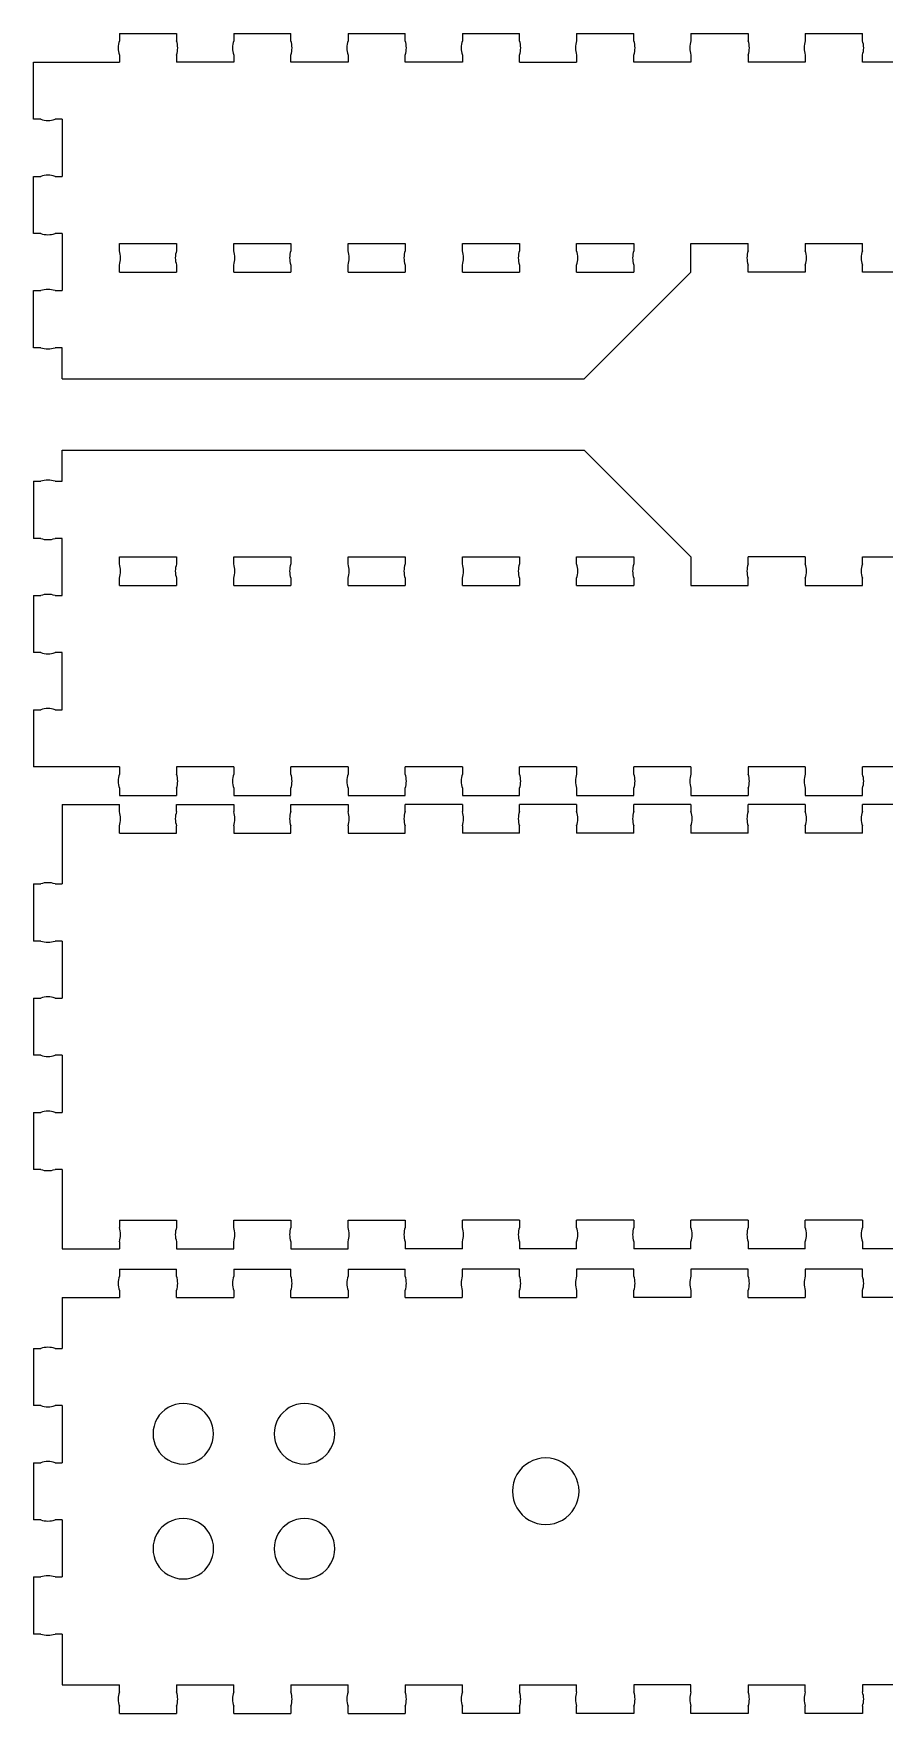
# Model space of a CAD drawing. Extents: x 0.21 to 5.87, y 1.68 to 7.32.
# Drawn here: x 0.21 to 3.02, y 1.72 to 7.27 of the extents above; entities that cross this region are included whole.
import ezdxf

# ---------------------------------------------------------------- set-up
doc = ezdxf.new("R2010")
doc.units = 0
doc.layers.add('Your_Design', color=7, linetype='CONTINUOUS')

msp = doc.modelspace()

# ---------------------------------------------------------------- linework, layer by layer
at = {"layer": 'Your_Design', "color": 5}
for points in [[(0.493178, 7.271357), (0.681978, 7.271357)], [(0.493178, 7.271357), (0.493179, 7.247757)], [(0.681978, 7.271357), (0.681978, 7.247757)], [(0.870778, 7.271357), (1.059578, 7.271357)], [(0.870778, 7.271357), (0.870779, 7.247757)], [(1.059579, 7.247763), (1.059578, 7.271363)], [(1.248378, 7.271357), (1.437178, 7.271357)], [(1.248378, 7.271357), (1.248379, 7.247757)], [(1.437179, 7.247763), (1.437178, 7.271363)], [(1.625978, 7.271357), (1.814778, 7.271357)], [(1.625978, 7.271357), (1.625979, 7.247757)], [(1.814779, 7.247763), (1.814778, 7.271363)], [(2.003578, 7.271357), (2.192378, 7.271357)], [(2.003578, 7.271357), (2.003579, 7.247757)], [(2.192379, 7.247763), (2.192378, 7.271363)], [(2.381178, 7.271357), (2.569978, 7.271357)], [(2.381178, 7.271357), (2.381179, 7.247757)], [(2.569978, 7.271357), (2.569978, 7.247757)], [(2.758778, 7.271357), (2.947578, 7.271357)], [(2.758778, 7.271357), (2.758779, 7.247757)], [(2.947579, 7.247763), (2.947578, 7.271363)], [(0.209978, 7.176957), (0.493178, 7.176957)], [(0.209978, 6.988157), (0.209978, 7.176957)], [(0.493181, 7.200557), (0.493181, 7.176957)], [(0.681978, 7.200557), (0.681978, 7.176957)], [(0.870778, 7.176957), (0.681978, 7.176957)], [(0.870781, 7.200557), (0.870781, 7.176957)], [(1.248378, 7.176957), (1.059578, 7.176957)], [(1.059581, 7.176963), (1.059581, 7.200563)], [(1.248381, 7.200557), (1.248381, 7.176957)], [(1.625978, 7.176957), (1.437178, 7.176957)], [(1.437181, 7.176963), (1.437181, 7.200563)], [(1.625981, 7.200557), (1.625981, 7.176957)], [(1.814778, 7.176957), (2.003578, 7.176957)], [(1.814781, 7.176963), (1.814781, 7.200563)], [(2.003581, 7.200557), (2.003581, 7.176957)], [(2.381178, 7.176957), (2.192378, 7.176957)], [(2.192381, 7.176963), (2.192381, 7.200563)], [(2.381181, 7.200557), (2.381181, 7.176957)], [(2.569978, 7.200557), (2.569978, 7.176957)], [(2.758778, 7.176957), (2.569978, 7.176957)], [(2.758781, 7.200557), (2.758781, 7.176957)], [(3.136378, 7.176957), (2.947578, 7.176957)], [(2.947581, 7.176963), (2.947581, 7.200563)], [(0.233578, 6.988157), (0.209978, 6.988157)], [(0.304378, 6.988157), (0.280778, 6.988157)], [(0.304378, 6.988157), (0.304378, 6.799357)], [(0.209978, 6.610557), (0.209978, 6.799357)], [(0.209978, 6.799357), (0.233578, 6.799357)], [(0.280778, 6.799357), (0.304378, 6.799357)], [(0.233578, 6.610557), (0.209978, 6.610557)], [(0.304378, 6.610557), (0.280778, 6.610557)], [(0.304378, 6.610557), (0.304378, 6.421757)], [(0.493178, 6.576957), (0.681978, 6.576957)], [(0.493179, 6.553357), (0.493178, 6.576957)], [(0.681978, 6.576963), (0.681979, 6.553363)], [(0.870778, 6.576957), (1.059578, 6.576957)], [(0.870779, 6.553357), (0.870778, 6.576957)], [(1.059578, 6.576963), (1.059579, 6.553363)], [(1.248378, 6.576957), (1.437178, 6.576957)], [(1.248379, 6.553357), (1.248378, 6.576957)], [(1.437178, 6.576963), (1.437179, 6.553363)], [(1.625978, 6.576957), (1.814778, 6.576957)], [(1.625979, 6.553357), (1.625978, 6.576957)], [(1.814778, 6.576963), (1.814779, 6.553363)], [(2.003578, 6.576957), (2.192378, 6.576957)], [(2.003579, 6.553357), (2.003578, 6.576957)], [(2.192378, 6.576963), (2.192379, 6.553363)], [(2.381178, 6.482557), (2.381178, 6.576957), (2.569978, 6.576957)], [(2.569978, 6.553357), (2.569978, 6.576957)], [(2.758778, 6.576957), (2.947578, 6.576957)], [(2.758778, 6.576952), (2.758778, 6.553352)], [(2.947578, 6.553357), (2.947578, 6.576957)], [(0.493181, 6.482557), (0.493181, 6.506157)], [(0.681981, 6.506163), (0.681981, 6.482563)], [(0.870781, 6.482557), (0.870781, 6.506157)], [(1.059581, 6.506163), (1.059581, 6.482563)], [(1.248381, 6.482557), (1.248381, 6.506157)], [(1.437181, 6.506163), (1.437181, 6.482563)], [(1.625981, 6.482557), (1.625981, 6.506157)], [(1.814781, 6.506163), (1.814781, 6.482563)], [(2.003581, 6.482557), (2.003581, 6.506157)], [(2.192381, 6.506163), (2.192381, 6.482563)], [(2.569975, 6.482557), (2.569976, 6.506157)], [(2.758776, 6.506152), (2.758775, 6.482552)], [(2.947575, 6.482557), (2.947576, 6.506157)], [(0.493178, 6.482557), (0.681978, 6.482557)], [(0.870778, 6.482557), (1.059578, 6.482557)], [(1.248378, 6.482557), (1.437178, 6.482557)], [(1.625978, 6.482557), (1.814778, 6.482557)], [(2.003578, 6.482557), (2.192378, 6.482557)], [(2.028378, 6.129757), (2.381178, 6.482557)], [(2.758778, 6.482557), (2.569978, 6.482557)], [(3.136378, 6.482557), (2.947578, 6.482557)], [(0.209978, 6.232957), (0.209978, 6.421757)], [(0.209978, 6.421757), (0.233578, 6.421757)], [(0.280778, 6.421757), (0.304378, 6.421757)], [(0.233578, 6.232957), (0.209978, 6.232957)], [(0.304378, 6.232957), (0.280778, 6.232957)], [(0.304378, 6.129757), (0.304378, 6.232957)], [(0.304378, 6.129757), (2.028378, 6.129757)], [(0.304378, 5.791231), (0.304378, 5.894431), (2.028378, 5.894431)], [(2.028378, 5.894431), (2.381178, 5.541631)], [(0.209978, 5.791231), (0.209978, 5.602431)], [(0.209978, 5.791231), (0.233578, 5.791231)], [(0.280778, 5.791231), (0.304378, 5.791231)], [(0.233578, 5.602431), (0.209978, 5.602431)], [(0.304378, 5.602431), (0.280778, 5.602431)], [(0.304378, 5.413631), (0.304378, 5.602431)], [(0.493178, 5.541631), (0.681978, 5.541631)], [(0.493179, 5.518031), (0.493178, 5.541631)], [(0.681978, 5.541637), (0.681979, 5.518037)], [(0.870778, 5.541631), (1.059578, 5.541631)], [(0.870779, 5.518031), (0.870778, 5.541631)], [(1.059578, 5.541637), (1.059579, 5.518037)], [(1.248378, 5.541631), (1.437178, 5.541631)], [(1.248379, 5.518031), (1.248378, 5.541631)], [(1.437178, 5.541637), (1.437179, 5.518037)], [(1.625978, 5.541631), (1.814778, 5.541631)], [(1.625979, 5.518031), (1.625978, 5.541631)], [(1.814778, 5.541637), (1.814779, 5.518037)], [(2.003578, 5.541631), (2.192378, 5.541631)], [(2.003579, 5.518031), (2.003578, 5.541631)], [(2.192378, 5.541637), (2.192379, 5.518037)], [(2.381178, 5.541631), (2.381178, 5.447231), (2.569978, 5.447231)], [(2.758778, 5.541631), (2.569978, 5.541631)], [(2.569978, 5.518031), (2.569978, 5.541631)], [(2.758778, 5.541625), (2.758778, 5.518025)], [(2.947578, 5.541631), (3.136378, 5.541631)], [(2.947578, 5.518031), (2.947578, 5.541631)], [(0.493178, 5.447231), (0.681978, 5.447231)], [(0.493181, 5.447231), (0.493181, 5.470831)], [(0.681981, 5.470837), (0.681981, 5.447237)], [(0.870778, 5.447231), (1.059578, 5.447231)], [(0.870781, 5.447231), (0.870781, 5.470831)], [(1.059581, 5.470837), (1.059581, 5.447237)], [(1.248378, 5.447231), (1.437178, 5.447231)], [(1.248381, 5.447231), (1.248381, 5.470831)], [(1.437181, 5.470837), (1.437181, 5.447237)], [(1.625978, 5.447231), (1.814778, 5.447231)], [(1.625981, 5.447231), (1.625981, 5.470831)], [(1.814781, 5.470837), (1.814781, 5.447237)], [(2.003578, 5.447231), (2.192378, 5.447231)], [(2.003581, 5.447231), (2.003581, 5.470831)], [(2.192381, 5.470837), (2.192381, 5.447237)], [(2.569975, 5.447231), (2.569976, 5.470831)], [(2.758776, 5.470825), (2.758775, 5.447225)], [(2.758778, 5.447231), (2.947578, 5.447231)], [(2.947575, 5.447231), (2.947576, 5.470831)], [(0.209978, 5.413631), (0.209978, 5.224831)], [(0.209978, 5.413631), (0.233578, 5.413631)], [(0.280778, 5.413631), (0.304378, 5.413631)], [(0.233578, 5.224831), (0.209978, 5.224831)], [(0.304378, 5.224831), (0.280778, 5.224831)], [(0.304378, 5.036031), (0.304378, 5.224831)], [(0.209978, 5.036031), (0.209978, 4.847231)], [(0.209978, 5.036031), (0.233578, 5.036031)], [(0.280778, 5.036031), (0.304378, 5.036031)], [(0.493178, 4.847231), (0.209978, 4.847231)], [(0.493178, 4.847231), (0.493179, 4.823631)], [(0.870778, 4.847231), (0.681978, 4.847231)], [(0.681978, 4.847231), (0.681978, 4.823631)], [(0.870778, 4.847231), (0.870779, 4.823631)], [(1.059579, 4.823637), (1.059578, 4.847237)], [(1.248378, 4.847231), (1.059578, 4.847231)], [(1.248378, 4.847231), (1.248379, 4.823631)], [(1.437179, 4.823637), (1.437178, 4.847237)], [(1.625978, 4.847231), (1.437178, 4.847231)], [(1.625978, 4.847231), (1.625979, 4.823631)], [(1.814779, 4.823637), (1.814778, 4.847237)], [(2.003578, 4.847231), (1.814778, 4.847231)], [(2.003578, 4.847231), (2.003579, 4.823631)], [(2.192379, 4.823637), (2.192378, 4.847237)], [(2.381178, 4.847231), (2.192378, 4.847231)], [(2.381178, 4.847231), (2.381179, 4.823631)], [(2.758778, 4.847231), (2.569978, 4.847231)], [(2.569978, 4.847231), (2.569978, 4.823631)], [(2.758778, 4.847231), (2.758779, 4.823631)], [(2.947579, 4.823637), (2.947578, 4.847237)], [(3.136378, 4.847231), (2.947578, 4.847231)], [(0.493181, 4.776431), (0.493181, 4.752831)], [(0.681978, 4.776431), (0.681978, 4.752831)], [(0.870781, 4.776431), (0.870781, 4.752831)], [(1.059581, 4.752837), (1.059581, 4.776437)], [(1.248381, 4.776431), (1.248381, 4.752831)], [(1.437181, 4.752837), (1.437181, 4.776437)], [(1.625981, 4.776431), (1.625981, 4.752831)], [(1.814781, 4.752837), (1.814781, 4.776437)], [(2.003581, 4.776431), (2.003581, 4.752831)], [(2.192381, 4.752837), (2.192381, 4.776437)], [(2.381181, 4.776431), (2.381181, 4.752831)], [(2.569978, 4.776431), (2.569978, 4.752831)], [(2.758781, 4.776431), (2.758781, 4.752831)], [(2.947581, 4.752837), (2.947581, 4.776437)], [(0.304378, 4.72282), (0.304378, 4.460351)], [(0.304378, 4.72282), (0.493178, 4.72282)], [(0.493178, 4.752831), (0.681978, 4.752831)], [(0.493178, 4.69922), (0.493178, 4.72282)], [(0.681978, 4.72282), (0.870778, 4.72282)], [(0.681981, 4.69922), (0.681981, 4.72282)], [(0.870778, 4.752831), (1.059578, 4.752831)], [(0.870781, 4.722815), (0.870781, 4.699215)], [(1.059578, 4.72282), (1.248378, 4.72282)], [(1.059581, 4.69922), (1.059581, 4.72282)], [(1.248378, 4.752831), (1.437178, 4.752831)], [(1.248381, 4.722815), (1.248381, 4.699215)], [(1.625978, 4.72282), (1.437178, 4.72282)], [(1.437181, 4.69922), (1.437181, 4.72282)], [(1.625978, 4.752831), (1.814778, 4.752831)], [(1.625981, 4.722815), (1.625981, 4.699215)], [(2.003578, 4.72282), (1.814778, 4.72282)], [(1.814781, 4.69922), (1.814781, 4.72282)], [(2.003578, 4.752831), (2.192378, 4.752831)], [(2.003581, 4.722815), (2.003581, 4.699215)], [(2.381178, 4.72282), (2.192378, 4.72282)], [(2.192381, 4.69922), (2.192381, 4.72282)], [(2.381178, 4.752831), (2.569978, 4.752831)], [(2.381181, 4.722815), (2.381181, 4.699215)], [(2.758778, 4.72282), (2.569978, 4.72282)], [(2.569981, 4.69922), (2.569981, 4.72282)], [(2.758778, 4.752831), (2.947578, 4.752831)], [(2.758781, 4.722815), (2.758781, 4.699215)], [(3.136378, 4.72282), (2.947578, 4.72282)], [(2.947581, 4.69922), (2.947581, 4.72282)], [(0.493178, 4.62842), (0.493178, 4.65202)], [(0.493178, 4.62842), (0.681978, 4.62842)], [(0.681978, 4.62842), (0.681979, 4.65202)], [(0.870779, 4.652015), (0.870778, 4.628415)], [(0.870778, 4.62842), (1.059578, 4.62842)], [(1.059578, 4.62842), (1.059579, 4.65202)], [(1.248379, 4.652015), (1.248378, 4.628415)], [(1.248378, 4.62842), (1.437178, 4.62842)], [(1.437178, 4.62842), (1.437179, 4.65202)], [(1.625979, 4.652015), (1.625978, 4.628415)], [(1.814778, 4.62842), (1.625978, 4.62842)], [(1.814778, 4.62842), (1.814779, 4.65202)], [(2.003579, 4.652015), (2.003578, 4.628415)], [(2.192378, 4.62842), (2.003578, 4.62842)], [(2.192378, 4.62842), (2.192379, 4.65202)], [(2.381179, 4.652015), (2.381178, 4.628415)], [(2.569978, 4.62842), (2.381178, 4.62842)], [(2.569978, 4.62842), (2.569979, 4.65202)], [(2.758779, 4.652015), (2.758778, 4.628415)], [(2.947578, 4.62842), (2.758778, 4.62842)], [(2.947578, 4.62842), (2.947579, 4.65202)], [(0.209978, 4.460351), (0.209978, 4.271551)], [(0.209978, 4.460351), (0.233578, 4.460351)], [(0.280778, 4.460351), (0.304378, 4.460351)], [(0.233578, 4.271551), (0.209978, 4.271551)], [(0.304378, 4.271551), (0.280778, 4.271551)], [(0.304378, 4.271551), (0.304378, 4.082751)], [(0.209978, 4.082751), (0.209978, 3.893951)], [(0.209978, 4.082751), (0.233578, 4.082751)], [(0.280778, 4.082751), (0.304378, 4.082751)], [(0.233578, 3.893951), (0.209978, 3.893951)], [(0.304378, 3.893951), (0.280778, 3.893951)], [(0.304378, 3.893951), (0.304378, 3.705151)], [(0.209978, 3.705151), (0.209978, 3.516351)], [(0.209978, 3.705151), (0.233578, 3.705151)], [(0.280778, 3.705151), (0.304378, 3.705151)], [(0.233578, 3.516351), (0.209978, 3.516351)], [(0.304378, 3.516351), (0.280778, 3.516351)], [(0.304378, 3.516351), (0.304378, 3.253882)], [(0.493178, 3.348282), (0.681978, 3.348282)], [(0.493178, 3.348282), (0.493178, 3.324682)], [(0.681978, 3.348282), (0.681979, 3.324682)], [(0.870779, 3.324688), (0.870778, 3.348288)], [(0.870778, 3.348282), (1.059578, 3.348282)], [(1.059578, 3.348282), (1.059579, 3.324682)], [(1.248379, 3.324688), (1.248378, 3.348288)], [(1.248378, 3.348282), (1.437178, 3.348282)], [(1.437178, 3.348282), (1.437179, 3.324682)], [(1.625979, 3.324688), (1.625978, 3.348288)], [(1.814778, 3.348282), (1.625978, 3.348282)], [(1.814778, 3.348282), (1.814779, 3.324682)], [(2.003579, 3.324688), (2.003578, 3.348288)], [(2.192378, 3.348282), (2.003578, 3.348282)], [(2.192378, 3.348282), (2.192379, 3.324682)], [(2.381179, 3.324688), (2.381178, 3.348288)], [(2.569978, 3.348282), (2.381178, 3.348282)], [(2.569978, 3.348282), (2.569979, 3.324682)], [(2.758779, 3.324688), (2.758778, 3.348288)], [(2.947578, 3.348282), (2.758778, 3.348282)], [(2.947578, 3.348282), (2.947579, 3.324682)], [(0.493178, 3.277482), (0.493178, 3.253882)], [(0.681981, 3.277482), (0.681981, 3.253882)], [(0.870781, 3.253888), (0.870781, 3.277488)], [(1.059581, 3.277482), (1.059581, 3.253882)], [(1.248381, 3.253888), (1.248381, 3.277488)], [(1.437181, 3.277482), (1.437181, 3.253882)], [(1.625981, 3.253888), (1.625981, 3.277488)], [(1.814781, 3.277482), (1.814781, 3.253882)], [(2.003581, 3.253888), (2.003581, 3.277488)], [(2.192381, 3.277482), (2.192381, 3.253882)], [(2.381181, 3.253888), (2.381181, 3.277488)], [(2.569981, 3.277482), (2.569981, 3.253882)], [(2.758781, 3.253888), (2.758781, 3.277488)], [(2.947581, 3.277482), (2.947581, 3.253882)], [(0.304378, 3.253882), (0.493178, 3.253882)], [(0.681978, 3.253882), (0.870778, 3.253882)], [(1.059578, 3.253882), (1.248378, 3.253882)], [(1.625978, 3.253882), (1.437178, 3.253882)], [(2.003578, 3.253882), (1.814778, 3.253882)], [(2.381178, 3.253882), (2.192378, 3.253882)], [(2.758778, 3.253882), (2.569978, 3.253882)], [(3.136378, 3.253882), (2.947578, 3.253882)], [(0.493155, 3.186925), (0.681955, 3.186931)], [(0.493155, 3.186925), (0.493156, 3.163325)], [(0.681956, 3.163331), (0.681955, 3.186931)], [(0.870755, 3.186937), (1.059555, 3.186943)], [(0.870755, 3.186937), (0.870756, 3.163337)], [(1.059556, 3.163343), (1.059555, 3.186943)], [(1.248355, 3.186949), (1.437155, 3.186954)], [(1.248355, 3.186949), (1.248356, 3.163349)], [(1.437156, 3.163354), (1.437155, 3.186954)], [(1.814755, 3.186966), (1.625955, 3.18696)], [(1.625955, 3.18696), (1.625956, 3.16336)], [(1.814756, 3.163366), (1.814755, 3.186966)], [(2.192355, 3.186978), (2.003555, 3.186972)], [(2.003555, 3.186972), (2.003556, 3.163372)], [(2.192356, 3.163378), (2.192355, 3.186978)], [(2.569955, 3.18699), (2.381155, 3.186984)], [(2.381155, 3.186984), (2.381156, 3.163384)], [(2.569956, 3.16339), (2.569955, 3.18699)], [(2.947555, 3.187002), (2.758755, 3.186996)], [(2.758755, 3.186996), (2.758756, 3.163396)], [(2.947556, 3.163402), (2.947555, 3.187002)], [(0.493157, 3.116125), (0.493158, 3.092525)], [(0.681958, 3.092531), (0.681957, 3.116131)], [(0.870757, 3.116137), (0.870758, 3.092537)], [(1.059558, 3.092543), (1.059557, 3.116143)], [(1.248357, 3.116149), (1.248358, 3.092549)], [(1.437158, 3.092554), (1.437157, 3.116154)], [(1.625957, 3.11616), (1.625958, 3.09256)], [(1.814758, 3.092566), (1.814757, 3.116166)], [(2.003557, 3.116172), (2.003558, 3.092572)], [(2.192358, 3.092578), (2.192357, 3.116178)], [(2.381157, 3.116184), (2.381158, 3.092584)], [(2.569958, 3.09259), (2.569957, 3.11619)], [(2.758757, 3.116196), (2.758758, 3.092596)], [(2.947558, 3.092602), (2.947557, 3.116202)], [(0.304378, 3.092516), (0.304378, 2.924516)], [(0.304378, 3.092516), (0.493178, 3.092516)], [(0.681958, 3.092531), (0.870758, 3.092537)], [(1.059558, 3.092543), (1.248358, 3.092549)], [(1.437158, 3.092554), (1.625958, 3.09256)], [(1.814758, 3.092566), (2.003558, 3.092572)], [(2.381158, 3.092584), (2.192358, 3.092578)], [(2.569958, 3.09259), (2.758758, 3.092596)], [(3.136358, 3.092608), (2.947558, 3.092602)], [(0.209978, 2.924516), (0.209978, 2.735716)], [(0.209978, 2.924516), (0.233578, 2.924516)], [(0.280778, 2.924516), (0.304378, 2.924516)], [(0.233578, 2.735716), (0.209978, 2.735716)], [(0.304378, 2.735716), (0.280778, 2.735716)], [(0.304378, 2.735716), (0.304378, 2.546916)], [(0.209978, 2.546916), (0.209978, 2.358116)], [(0.209978, 2.546916), (0.233578, 2.546916)], [(0.280778, 2.546916), (0.304378, 2.546916)], [(0.233578, 2.358116), (0.209978, 2.358116)], [(0.304378, 2.358116), (0.280778, 2.358116)], [(0.304378, 2.358116), (0.304378, 2.169316)], [(0.209978, 2.169316), (0.209978, 1.980516)], [(0.209978, 2.169316), (0.233578, 2.169316)], [(0.280778, 2.169316), (0.304378, 2.169316)], [(0.233578, 1.980516), (0.209978, 1.980516)], [(0.304378, 1.980516), (0.280778, 1.980516)], [(0.304378, 1.980516), (0.304378, 1.812516)], [(0.304378, 1.812516), (0.493178, 1.812516)], [(0.493178, 1.788916), (0.493178, 1.812516)], [(0.681978, 1.812516), (0.870778, 1.812516)], [(0.681978, 1.812516), (0.681978, 1.788916)], [(0.870778, 1.788916), (0.870778, 1.812516)], [(1.059578, 1.812516), (1.248378, 1.812516)], [(1.059578, 1.812516), (1.059578, 1.788916)], [(1.248378, 1.788916), (1.248378, 1.812516)], [(1.437178, 1.812516), (1.625978, 1.812516)], [(1.437178, 1.812516), (1.437178, 1.788916)], [(1.625978, 1.788916), (1.625978, 1.812516)], [(1.814778, 1.812516), (2.003578, 1.812516)], [(1.814778, 1.812516), (1.814778, 1.788916)], [(2.003578, 1.788916), (2.003578, 1.812516)], [(2.381178, 1.812516), (2.192378, 1.812516)], [(2.192378, 1.812516), (2.192378, 1.788916)], [(2.381178, 1.788916), (2.381178, 1.812516)], [(2.569978, 1.812516), (2.758778, 1.812516)], [(2.569978, 1.812516), (2.569978, 1.788916)], [(2.758778, 1.788916), (2.758778, 1.812516)], [(3.136378, 1.812516), (2.947578, 1.812516)], [(2.947578, 1.812516), (2.947578, 1.788916)], [(0.493178, 1.718116), (0.493178, 1.741716)], [(0.681978, 1.741716), (0.681978, 1.718116)], [(0.870778, 1.718116), (0.870778, 1.741716)], [(1.059578, 1.741716), (1.059578, 1.718116)], [(1.248378, 1.718116), (1.248378, 1.741716)], [(1.437178, 1.741716), (1.437178, 1.718116)], [(1.625978, 1.718116), (1.625978, 1.741716)], [(1.814778, 1.741716), (1.814778, 1.718116)], [(2.003578, 1.718116), (2.003578, 1.741716)], [(2.192378, 1.741716), (2.192378, 1.718116)], [(2.381178, 1.718116), (2.381178, 1.741716)], [(2.569978, 1.741716), (2.569978, 1.718116)], [(2.758778, 1.718116), (2.758778, 1.741716)], [(2.947578, 1.741716), (2.947578, 1.718116)], [(0.493178, 1.718116), (0.681978, 1.718116)], [(0.870778, 1.718116), (1.059578, 1.718116)], [(1.248378, 1.718116), (1.437178, 1.718116)], [(1.814778, 1.718116), (1.625978, 1.718116)], [(2.192378, 1.718116), (2.003578, 1.718116)], [(2.569978, 1.718116), (2.381178, 1.718116)], [(2.947578, 1.718116), (2.758778, 1.718116)]]:
    msp.add_lwpolyline(points, dxfattribs=at)
for points in [[(0.704372, 2.742531), (0.704372, 2.742531)], [(1.104372, 2.742544), (1.104372, 2.742544)], [(1.90141, 2.562544), (1.90141, 2.562544)], [(0.704384, 2.362531), (0.704384, 2.362531)], [(1.104384, 2.362544), (1.104384, 2.362544)]]:
    msp.add_lwpolyline(points, close=True, dxfattribs=at)
for points in [[(0.493179, 7.247757), (0.487846, 7.232476), (0.487847, 7.215839), (0.493181, 7.200557)], [(0.681978, 7.200557), (0.687312, 7.215839), (0.687312, 7.232476), (0.681978, 7.247757)], [(0.870779, 7.247757), (0.865446, 7.232476), (0.865447, 7.215839), (0.870781, 7.200557)], [(1.059581, 7.200563), (1.064913, 7.215845), (1.064913, 7.232482), (1.059579, 7.247763)], [(1.248379, 7.247757), (1.243046, 7.232476), (1.243047, 7.215839), (1.248381, 7.200557)], [(1.437181, 7.200563), (1.442513, 7.215845), (1.442513, 7.232482), (1.437179, 7.247763)], [(1.625979, 7.247757), (1.620646, 7.232476), (1.620647, 7.215839), (1.625981, 7.200557)], [(1.814781, 7.200563), (1.820113, 7.215845), (1.820113, 7.232482), (1.814779, 7.247763)], [(2.003579, 7.247757), (1.998246, 7.232476), (1.998247, 7.215839), (2.003581, 7.200557)], [(2.192381, 7.200563), (2.197713, 7.215845), (2.197713, 7.232482), (2.192379, 7.247763)], [(2.381179, 7.247757), (2.375846, 7.232476), (2.375847, 7.215839), (2.381181, 7.200557)], [(2.569978, 7.200557), (2.575312, 7.215839), (2.575312, 7.232476), (2.569978, 7.247757)], [(2.758779, 7.247757), (2.753446, 7.232476), (2.753447, 7.215839), (2.758781, 7.200557)], [(2.947581, 7.200563), (2.952913, 7.215845), (2.952913, 7.232482), (2.947579, 7.247763)], [(0.233578, 6.988157), (0.24886, 6.982824), (0.265497, 6.982824), (0.280778, 6.988157)], [(0.280778, 6.799357), (0.265497, 6.804691), (0.24886, 6.804691), (0.233578, 6.799357)], [(0.233578, 6.610557), (0.24886, 6.605224), (0.265497, 6.605224), (0.280778, 6.610557)], [(0.493181, 6.506157), (0.498513, 6.521439), (0.498513, 6.538076), (0.493179, 6.553357)], [(0.681979, 6.553363), (0.676646, 6.538082), (0.676647, 6.521445), (0.681981, 6.506163)], [(0.870781, 6.506157), (0.876113, 6.521439), (0.876113, 6.538076), (0.870779, 6.553357)], [(1.059579, 6.553363), (1.054246, 6.538082), (1.054247, 6.521445), (1.059581, 6.506163)], [(1.248381, 6.506157), (1.253713, 6.521439), (1.253713, 6.538076), (1.248379, 6.553357)], [(1.437179, 6.553363), (1.431846, 6.538082), (1.431847, 6.521445), (1.437181, 6.506163)], [(1.625981, 6.506157), (1.631313, 6.521439), (1.631313, 6.538076), (1.625979, 6.553357)], [(1.814779, 6.553363), (1.809446, 6.538082), (1.809447, 6.521445), (1.814781, 6.506163)], [(2.003581, 6.506157), (2.008913, 6.521439), (2.008913, 6.538076), (2.003579, 6.553357)], [(2.192379, 6.553363), (2.187046, 6.538082), (2.187047, 6.521445), (2.192381, 6.506163)], [(2.569978, 6.553357), (2.564644, 6.538076), (2.564643, 6.521439), (2.569976, 6.506157)], [(2.758776, 6.506152), (2.76411, 6.521433), (2.76411, 6.53807), (2.758778, 6.553352)], [(2.947578, 6.553357), (2.942244, 6.538076), (2.942243, 6.521439), (2.947576, 6.506157)], [(0.280778, 6.421757), (0.265497, 6.427091), (0.24886, 6.427091), (0.233578, 6.421757)], [(0.233578, 6.232957), (0.24886, 6.227624), (0.265497, 6.227624), (0.280778, 6.232957)], [(0.280778, 5.791231), (0.265497, 5.796564), (0.24886, 5.796564), (0.233578, 5.791231)], [(0.233578, 5.602431), (0.24886, 5.597098), (0.265497, 5.597098), (0.280778, 5.602431)], [(0.493181, 5.470831), (0.498513, 5.486113), (0.498513, 5.50275), (0.493179, 5.518031)], [(0.681979, 5.518037), (0.676646, 5.502755), (0.676647, 5.486118), (0.681981, 5.470837)], [(0.870781, 5.470831), (0.876113, 5.486113), (0.876113, 5.50275), (0.870779, 5.518031)], [(1.059579, 5.518037), (1.054246, 5.502755), (1.054247, 5.486118), (1.059581, 5.470837)], [(1.248381, 5.470831), (1.253713, 5.486113), (1.253713, 5.50275), (1.248379, 5.518031)], [(1.437179, 5.518037), (1.431846, 5.502755), (1.431847, 5.486118), (1.437181, 5.470837)], [(1.625981, 5.470831), (1.631313, 5.486113), (1.631313, 5.50275), (1.625979, 5.518031)], [(1.814779, 5.518037), (1.809446, 5.502755), (1.809447, 5.486118), (1.814781, 5.470837)], [(2.003581, 5.470831), (2.008913, 5.486113), (2.008913, 5.50275), (2.003579, 5.518031)], [(2.192379, 5.518037), (2.187046, 5.502755), (2.187047, 5.486118), (2.192381, 5.470837)], [(2.569978, 5.518031), (2.564644, 5.50275), (2.564643, 5.486113), (2.569976, 5.470831)], [(2.758776, 5.470825), (2.76411, 5.486106), (2.76411, 5.502744), (2.758778, 5.518025)], [(2.947578, 5.518031), (2.942244, 5.50275), (2.942243, 5.486113), (2.947576, 5.470831)], [(0.280778, 5.413631), (0.265497, 5.418964), (0.24886, 5.418964), (0.233578, 5.413631)], [(0.233578, 5.224831), (0.24886, 5.219498), (0.265497, 5.219498), (0.280778, 5.224831)], [(0.280778, 5.036031), (0.265497, 5.041364), (0.24886, 5.041364), (0.233578, 5.036031)], [(0.493179, 4.823631), (0.487846, 4.80835), (0.487847, 4.791712), (0.493181, 4.776431)], [(0.681978, 4.776431), (0.687312, 4.791712), (0.687312, 4.80835), (0.681978, 4.823631)], [(0.870779, 4.823631), (0.865446, 4.80835), (0.865447, 4.791712), (0.870781, 4.776431)], [(1.059581, 4.776437), (1.064913, 4.791719), (1.064913, 4.808356), (1.059579, 4.823637)], [(1.248379, 4.823631), (1.243046, 4.80835), (1.243047, 4.791712), (1.248381, 4.776431)], [(1.437181, 4.776437), (1.442513, 4.791719), (1.442513, 4.808356), (1.437179, 4.823637)], [(1.625979, 4.823631), (1.620646, 4.80835), (1.620647, 4.791712), (1.625981, 4.776431)], [(1.814781, 4.776437), (1.820113, 4.791719), (1.820113, 4.808356), (1.814779, 4.823637)], [(2.003579, 4.823631), (1.998246, 4.80835), (1.998247, 4.791712), (2.003581, 4.776431)], [(2.192381, 4.776437), (2.197713, 4.791719), (2.197713, 4.808356), (2.192379, 4.823637)], [(2.381179, 4.823631), (2.375846, 4.80835), (2.375847, 4.791712), (2.381181, 4.776431)], [(2.569978, 4.776431), (2.575312, 4.791712), (2.575312, 4.80835), (2.569978, 4.823631)], [(2.758779, 4.823631), (2.753446, 4.80835), (2.753447, 4.791712), (2.758781, 4.776431)], [(2.947581, 4.776437), (2.952913, 4.791719), (2.952913, 4.808356), (2.947579, 4.823637)], [(0.493178, 4.65202), (0.498512, 4.667302), (0.498512, 4.683939), (0.493178, 4.69922)], [(0.681981, 4.69922), (0.676647, 4.683939), (0.676646, 4.667302), (0.681979, 4.65202)], [(0.870779, 4.652015), (0.876113, 4.667296), (0.876113, 4.683933), (0.870781, 4.699215)], [(1.059581, 4.69922), (1.054247, 4.683939), (1.054246, 4.667302), (1.059579, 4.65202)], [(1.248379, 4.652015), (1.253713, 4.667296), (1.253713, 4.683933), (1.248381, 4.699215)], [(1.437181, 4.69922), (1.431847, 4.683939), (1.431846, 4.667302), (1.437179, 4.65202)], [(1.625979, 4.652015), (1.631313, 4.667296), (1.631313, 4.683933), (1.625981, 4.699215)], [(1.814781, 4.69922), (1.809447, 4.683939), (1.809446, 4.667302), (1.814779, 4.65202)], [(2.003579, 4.652015), (2.008913, 4.667296), (2.008913, 4.683933), (2.003581, 4.699215)], [(2.192381, 4.69922), (2.187047, 4.683939), (2.187046, 4.667302), (2.192379, 4.65202)], [(2.381179, 4.652015), (2.386513, 4.667296), (2.386513, 4.683933), (2.381181, 4.699215)], [(2.569981, 4.69922), (2.564647, 4.683939), (2.564646, 4.667302), (2.569979, 4.65202)], [(2.758779, 4.652015), (2.764113, 4.667296), (2.764113, 4.683933), (2.758781, 4.699215)], [(2.947581, 4.69922), (2.942247, 4.683939), (2.942246, 4.667302), (2.947579, 4.65202)], [(0.280778, 4.460351), (0.265497, 4.465684), (0.24886, 4.465684), (0.233578, 4.460351)], [(0.233578, 4.271551), (0.24886, 4.266218), (0.265497, 4.266218), (0.280778, 4.271551)], [(0.280778, 4.082751), (0.265497, 4.088084), (0.24886, 4.088084), (0.233578, 4.082751)], [(0.233578, 3.893951), (0.24886, 3.888618), (0.265497, 3.888618), (0.280778, 3.893951)], [(0.280778, 3.705151), (0.265497, 3.710485), (0.24886, 3.710485), (0.233578, 3.705151)], [(0.233578, 3.516351), (0.24886, 3.511018), (0.265497, 3.511018), (0.280778, 3.516351)], [(0.493178, 3.277482), (0.498512, 3.292763), (0.498512, 3.309401), (0.493178, 3.324682)], [(0.681979, 3.324682), (0.676646, 3.3094), (0.676647, 3.292763), (0.681981, 3.277482)], [(0.870781, 3.277488), (0.876113, 3.292769), (0.876113, 3.309407), (0.870779, 3.324688)], [(1.059579, 3.324682), (1.054246, 3.3094), (1.054247, 3.292763), (1.059581, 3.277482)], [(1.248381, 3.277488), (1.253713, 3.292769), (1.253713, 3.309407), (1.248379, 3.324688)], [(1.437179, 3.324682), (1.431846, 3.3094), (1.431847, 3.292763), (1.437181, 3.277482)], [(1.625981, 3.277488), (1.631313, 3.292769), (1.631313, 3.309407), (1.625979, 3.324688)], [(1.814779, 3.324682), (1.809446, 3.3094), (1.809447, 3.292763), (1.814781, 3.277482)], [(2.003581, 3.277488), (2.008913, 3.292769), (2.008913, 3.309407), (2.003579, 3.324688)], [(2.192379, 3.324682), (2.187046, 3.3094), (2.187047, 3.292763), (2.192381, 3.277482)], [(2.381181, 3.277488), (2.386513, 3.292769), (2.386513, 3.309407), (2.381179, 3.324688)], [(2.569979, 3.324682), (2.564646, 3.3094), (2.564647, 3.292763), (2.569981, 3.277482)], [(2.758781, 3.277488), (2.764113, 3.292769), (2.764113, 3.309407), (2.758779, 3.324688)], [(2.947579, 3.324682), (2.942246, 3.3094), (2.942247, 3.292763), (2.947581, 3.277482)], [(0.493156, 3.163325), (0.487823, 3.148043), (0.487823, 3.131406), (0.493157, 3.116125)], [(0.681957, 3.116131), (0.68729, 3.131412), (0.68729, 3.148049), (0.681956, 3.163331)], [(0.870756, 3.163337), (0.865423, 3.148055), (0.865423, 3.131418), (0.870757, 3.116137)], [(1.059557, 3.116143), (1.06489, 3.131424), (1.06489, 3.148061), (1.059556, 3.163343)], [(1.248356, 3.163349), (1.243023, 3.148067), (1.243023, 3.13143), (1.248357, 3.116149)], [(1.437157, 3.116154), (1.44249, 3.131436), (1.44249, 3.148073), (1.437156, 3.163354)], [(1.625956, 3.16336), (1.620623, 3.148079), (1.620624, 3.131442), (1.625957, 3.11616)], [(1.814757, 3.116166), (1.82009, 3.131448), (1.82009, 3.148085), (1.814756, 3.163366)], [(2.003556, 3.163372), (1.998223, 3.148091), (1.998224, 3.131454), (2.003557, 3.116172)], [(2.192357, 3.116178), (2.19769, 3.13146), (2.19769, 3.148097), (2.192356, 3.163378)], [(2.381156, 3.163384), (2.375823, 3.148103), (2.375824, 3.131466), (2.381157, 3.116184)], [(2.569957, 3.11619), (2.57529, 3.131472), (2.57529, 3.148109), (2.569956, 3.16339)], [(2.758756, 3.163396), (2.753423, 3.148115), (2.753424, 3.131477), (2.758757, 3.116196)], [(2.947557, 3.116202), (2.95289, 3.131484), (2.95289, 3.148121), (2.947556, 3.163402)], [(0.280778, 2.924516), (0.265497, 2.929849), (0.24886, 2.929849), (0.233578, 2.924516)], [(0.233578, 2.735716), (0.24886, 2.730382), (0.265497, 2.730382), (0.280778, 2.735716)], [(0.704372, 2.742531), (0.668646, 2.742531), (0.635633, 2.723471), (0.61777, 2.692531)], [(0.790975, 2.692531), (0.773112, 2.723471), (0.740099, 2.742531), (0.704372, 2.742531)], [(1.104372, 2.742544), (1.068646, 2.742544), (1.035633, 2.723484), (1.01777, 2.692544)], [(1.190975, 2.692544), (1.173112, 2.723484), (1.140099, 2.742544), (1.104372, 2.742544)], [(0.61777, 2.692531), (0.599906, 2.661591), (0.599906, 2.623471), (0.61777, 2.592531)], [(0.790975, 2.592531), (0.808838, 2.623471), (0.808838, 2.661591), (0.790975, 2.692531)], [(1.01777, 2.692544), (0.999906, 2.661604), (0.999906, 2.623484), (1.01777, 2.592544)], [(1.190975, 2.592544), (1.208838, 2.623484), (1.208838, 2.661604), (1.190975, 2.692544)], [(0.61777, 2.592531), (0.635633, 2.561591), (0.668646, 2.542531), (0.704372, 2.542531)], [(0.704372, 2.542531), (0.740099, 2.542531), (0.773112, 2.561591), (0.790975, 2.592531)], [(1.01777, 2.592544), (1.035633, 2.561604), (1.068646, 2.542544), (1.104372, 2.542544)], [(1.104372, 2.542544), (1.140099, 2.542544), (1.173112, 2.561604), (1.190975, 2.592544)], [(1.90141, 2.562544), (1.862111, 2.562544), (1.825797, 2.541578), (1.806148, 2.507544)], [(1.996673, 2.507544), (1.977023, 2.541578), (1.94071, 2.562544), (1.90141, 2.562544)], [(0.280778, 2.546916), (0.265497, 2.552249), (0.24886, 2.552249), (0.233578, 2.546916)], [(1.806148, 2.507544), (1.786498, 2.47351), (1.786498, 2.431578), (1.806148, 2.397544)], [(1.996673, 2.397544), (2.016323, 2.431578), (2.016323, 2.47351), (1.996673, 2.507544)], [(1.806148, 2.397544), (1.825797, 2.36351), (1.862111, 2.342544), (1.90141, 2.342544)], [(1.90141, 2.342544), (1.94071, 2.342544), (1.977023, 2.36351), (1.996673, 2.397544)], [(0.233578, 2.358116), (0.24886, 2.352782), (0.265497, 2.352782), (0.280778, 2.358116)], [(0.704384, 2.362531), (0.668658, 2.362531), (0.635645, 2.343471), (0.617782, 2.312531)], [(0.790987, 2.312531), (0.773124, 2.343471), (0.740111, 2.362531), (0.704384, 2.362531)], [(1.104384, 2.362544), (1.068658, 2.362544), (1.035645, 2.343484), (1.017782, 2.312544)], [(1.190987, 2.312544), (1.173124, 2.343484), (1.140111, 2.362544), (1.104384, 2.362544)], [(0.617782, 2.312531), (0.599918, 2.281591), (0.599918, 2.243471), (0.617782, 2.212531)], [(0.790987, 2.212531), (0.80885, 2.243471), (0.80885, 2.281591), (0.790987, 2.312531)], [(1.017782, 2.312544), (0.999918, 2.281604), (0.999918, 2.243484), (1.017782, 2.212544)], [(1.190987, 2.212544), (1.20885, 2.243484), (1.20885, 2.281604), (1.190987, 2.312544)], [(0.280778, 2.169316), (0.265497, 2.174649), (0.24886, 2.174649), (0.233578, 2.169316)], [(0.617782, 2.212531), (0.635645, 2.181591), (0.668658, 2.162531), (0.704384, 2.162531)], [(0.704384, 2.162531), (0.740111, 2.162531), (0.773124, 2.181591), (0.790987, 2.212531)], [(1.017782, 2.212544), (1.035645, 2.181604), (1.068658, 2.162544), (1.104384, 2.162544)], [(1.104384, 2.162544), (1.140111, 2.162544), (1.173124, 2.181604), (1.190987, 2.212544)], [(0.233578, 1.980516), (0.24886, 1.975182), (0.265497, 1.975182), (0.280778, 1.980516)], [(0.493178, 1.788916), (0.487845, 1.773634), (0.487845, 1.756997), (0.493178, 1.741716)], [(0.681978, 1.741716), (0.687312, 1.756997), (0.687312, 1.773634), (0.681978, 1.788916)], [(0.870778, 1.788916), (0.865445, 1.773634), (0.865445, 1.756997), (0.870778, 1.741716)], [(1.059578, 1.741716), (1.064912, 1.756997), (1.064912, 1.773634), (1.059578, 1.788916)], [(1.248378, 1.788916), (1.243045, 1.773634), (1.243045, 1.756997), (1.248378, 1.741716)], [(1.437178, 1.741716), (1.442512, 1.756997), (1.442512, 1.773634), (1.437178, 1.788916)], [(1.625978, 1.788916), (1.620645, 1.773634), (1.620645, 1.756997), (1.625978, 1.741716)], [(1.814778, 1.741716), (1.820112, 1.756997), (1.820112, 1.773634), (1.814778, 1.788916)], [(2.003578, 1.788916), (1.998245, 1.773634), (1.998245, 1.756997), (2.003578, 1.741716)], [(2.192378, 1.741716), (2.197712, 1.756997), (2.197712, 1.773634), (2.192378, 1.788916)], [(2.381178, 1.788916), (2.375845, 1.773634), (2.375845, 1.756997), (2.381178, 1.741716)], [(2.569978, 1.741716), (2.575312, 1.756997), (2.575312, 1.773634), (2.569978, 1.788916)], [(2.758778, 1.788916), (2.753445, 1.773634), (2.753445, 1.756997), (2.758778, 1.741716)], [(2.947578, 1.741716), (2.952912, 1.756997), (2.952912, 1.773634), (2.947578, 1.788916)]]:
    msp.add_open_spline(points, degree=3, dxfattribs=at)

doc.saveas('drawing.dxf')
